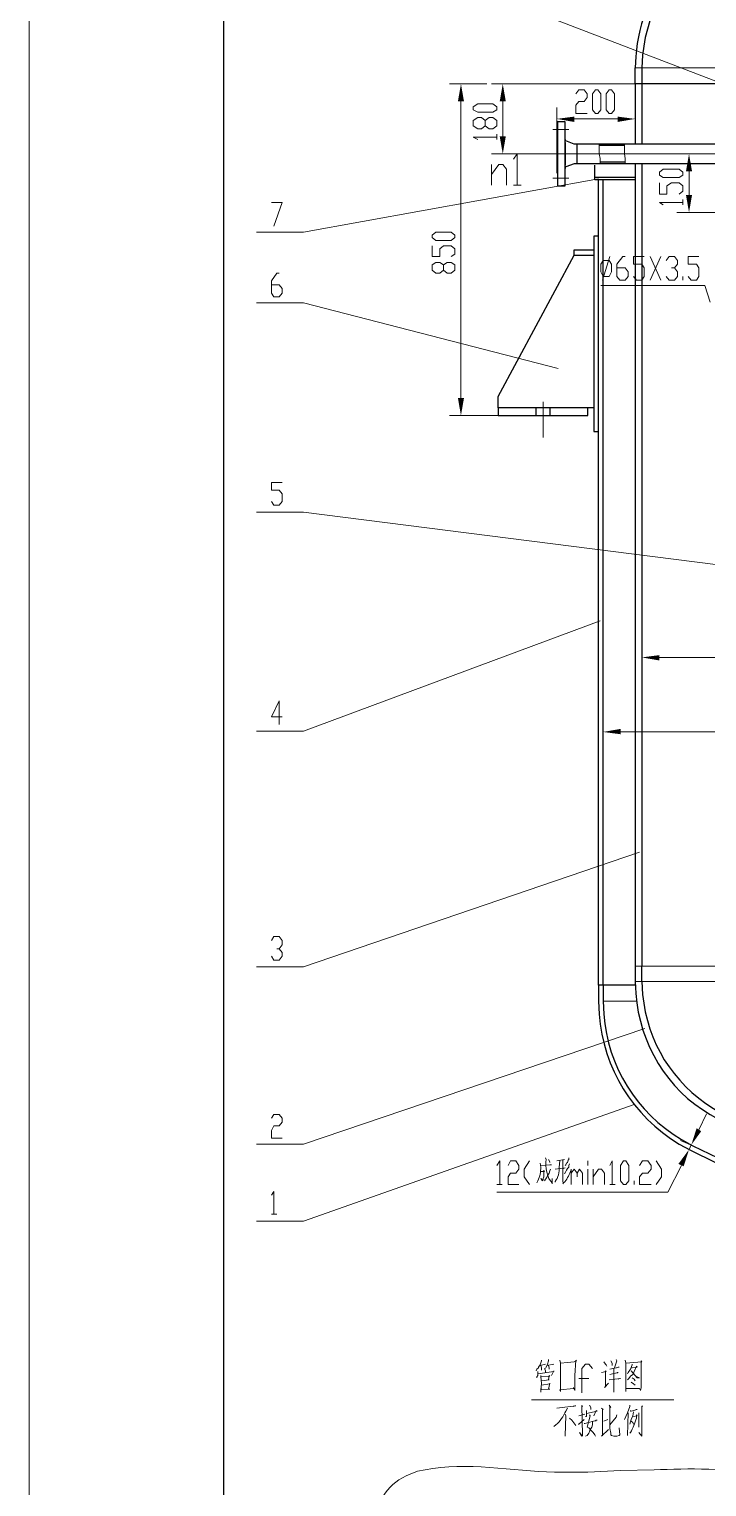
# Model space of a CAD drawing. Header units: millimetres. Extents: x 1435 to 2259, y 1083 to 2249.
# Drawn here: x 1435.3 to 1595.8, y 1638.4 to 1983.4 of the extents above; entities that cross this region are included whole.
import ezdxf

# ---------------------------------------------------------------- set-up
doc = ezdxf.new("R2010")
doc.units = ezdxf.units.MM
doc.layers.add('1', color=7, linetype='Continuous')

msp = doc.modelspace()

# ---------------------------------------------------------------- hatches: boundary and pattern name
h = msp.add_hatch(color=0)
h.dxf.hatch_style = 2
h.paths.add_polyline_path([(1536.87, 1966.28), (1538.31, 1966.28), (1537.59, 1970.42)])
h = msp.add_hatch(color=0)
h.dxf.hatch_style = 2
h.paths.add_polyline_path([(1546.77, 1966.28), (1548.21, 1966.28), (1547.49, 1970.42)])
h = msp.add_hatch(color=0)
h.dxf.hatch_style = 2
h.paths.add_polyline_path([(1564.41, 1962.68), (1564.41, 1961.42), (1560.27, 1962.14)])
h = msp.add_hatch(color=0)
h.dxf.hatch_style = 2
h.paths.add_polyline_path([(1574.67, 1962.68), (1574.67, 1961.42), (1578.81, 1962.14)])
h = msp.add_hatch(color=0)
h.dxf.hatch_style = 2
h.paths.add_polyline_path([(1546.77, 1958), (1548.21, 1958), (1547.49, 1953.86)])
h = msp.add_hatch(color=0)
h.dxf.hatch_style = 2
h.paths.add_polyline_path([(1590.87, 1949.72), (1592.31, 1949.72), (1591.59, 1953.86)])
h = msp.add_hatch(color=0)
h.dxf.hatch_style = 2
h.paths.add_polyline_path([(1590.87, 1944.14), (1592.31, 1944.14), (1591.59, 1940)])
h = msp.add_hatch(color=0)
h.dxf.hatch_style = 2
h.paths.add_polyline_path([(1536.87, 1896.08), (1538.31, 1896.08), (1537.59, 1891.94)])
h = msp.add_hatch(color=0)
h.dxf.hatch_style = 2
h.paths.add_polyline_path([(1584.57, 1835.24), (1584.57, 1833.98), (1580.43, 1834.7)])
h = msp.add_hatch(color=0)
h.dxf.hatch_style = 2
h.paths.add_polyline_path([(1575.39, 1817.78), (1575.39, 1816.52), (1571.25, 1817.06)])
h = msp.add_hatch(color=0)
h.dxf.hatch_style = 2
h.paths.add_polyline_path([(1593.39, 1723.28), (1594.47, 1722.56), (1592.13, 1719.32)])
h = msp.add_hatch(color=0)
h.dxf.hatch_style = 2
h.paths.add_polyline_path([(1589.07, 1714.82), (1590.33, 1714.28), (1591.59, 1718.24)])

# ---------------------------------------------------------------- linework, layer by layer
at = {"layer": '1', "color": 0, "lineweight": 9}
for points in [[(2259.21, 1082.84), (1435.35, 1082.84), (1435.35, 2249.06), (2259.21, 2249.06), (2259.21, 1082.84)], [(1674.75, 1941.62), (1500.33, 2008.58)], [(1578.81, 1974.2), (1672.95, 1974.2)], [(1543.71, 1970.42), (1534.89, 1970.42)], [(1578.81, 1970.42), (1544.79, 1970.42)], [(1564.77, 1968.08), (1565.49, 1968.98), (1566.75, 1968.98), (1567.47, 1968.08), (1567.47, 1967.18), (1566.75, 1966.28), (1565.49, 1966.28), (1564.77, 1965.38), (1564.77, 1963.4), (1567.47, 1963.4)], [(1569.45, 1963.4), (1568.73, 1964.3), (1568.73, 1968.08), (1569.45, 1968.98), (1569.99, 1968.98), (1570.71, 1968.08), (1570.71, 1964.3), (1569.99, 1963.4), (1569.45, 1963.4)], [(1572.69, 1963.4), (1571.97, 1964.3), (1571.97, 1968.08), (1572.69, 1968.98), (1573.23, 1968.98), (1573.95, 1968.08), (1573.95, 1964.3), (1573.23, 1963.4), (1572.69, 1963.4)], [(1537.59, 1966.28), (1537.59, 1896.08)], [(1546.05, 1964.3), (1545.15, 1963.76), (1541.55, 1963.76), (1540.47, 1964.3), (1540.47, 1965.02), (1541.55, 1965.74), (1545.15, 1965.74), (1546.05, 1965.02), (1546.05, 1964.3)], [(1547.49, 1966.28), (1547.49, 1958)], [(1560.27, 1958.36), (1560.27, 1964.84)], [(1578.81, 1960.52), (1578.81, 1964.84)], [(1546.05, 1960.52), (1545.15, 1959.8), (1544.25, 1959.8), (1543.35, 1960.52), (1543.35, 1961.78), (1542.45, 1962.5), (1541.55, 1962.5), (1540.47, 1961.78), (1540.47, 1960.52), (1541.55, 1959.8), (1542.45, 1959.8), (1543.35, 1960.52)], [(1543.35, 1961.78), (1544.25, 1962.5), (1545.15, 1962.5), (1546.05, 1961.78), (1546.05, 1960.52)], [(1563.15, 1959.62), (1559.37, 1959.62)], [(1564.41, 1962.14), (1574.67, 1962.14)], [(1541.55, 1957.28), (1540.47, 1957.82), (1546.05, 1957.82)], [(1546.05, 1957.28), (1546.05, 1958.54)], [(1570.35, 1956.2), (1570.35, 1954.94), (1570.35, 1953.86)], [(1576.29, 1956.2), (1576.29, 1954.94), (1576.29, 1953.86)], [(1557.75, 1953.86), (1544.79, 1953.86)], [(1550.01, 1952.6), (1550.91, 1953.86), (1550.91, 1946.48)], [(1598.97, 1953.86), (1557.75, 1953.86)], [(1570.53, 1951.52), (1570.53, 1952.78), (1570.35, 1953.86)], [(1576.47, 1951.52), (1576.47, 1952.78), (1576.29, 1953.86)], [(1598.97, 1953.86), (1588.71, 1953.86)], [(1544.79, 1946.48), (1544.79, 1951.34)], [(1544.79, 1949), (1546.59, 1951.34), (1547.49, 1951.34), (1548.39, 1950.26), (1548.39, 1946.48)], [(1590.15, 1948.82), (1589.25, 1948.28), (1585.47, 1948.28), (1584.57, 1948.82), (1584.57, 1949.54), (1585.47, 1950.26), (1589.25, 1950.26), (1590.15, 1949.54), (1590.15, 1948.82)], [(1591.59, 1949.72), (1591.59, 1944.14)], [(1570.17, 1947.92), (1500.33, 1935.32)], [(1550.01, 1946.48), (1551.81, 1946.48)], [(1563.15, 1948.1), (1559.37, 1948.1)], [(1589.25, 1944.32), (1590.15, 1945.04), (1590.15, 1946.3), (1589.25, 1947.02), (1587.45, 1947.02), (1586.37, 1946.3), (1586.37, 1944.32), (1584.57, 1944.32), (1584.57, 1947.02)], [(1492.77, 1942.34), (1495.29, 1942.34), (1493.31, 1936.76)], [(1585.47, 1941.8), (1584.57, 1942.34), (1590.15, 1942.34)], [(1590.15, 1941.8), (1590.15, 1943.06)], [(1598.97, 1940), (1588.71, 1940)], [(1500.33, 1935.32), (1489.17, 1935.32)], [(1536.15, 1934.06), (1535.25, 1933.34), (1531.65, 1933.34), (1530.75, 1934.06), (1530.75, 1934.6), (1531.65, 1935.32), (1535.25, 1935.32), (1536.15, 1934.6), (1536.15, 1934.06)], [(1535.25, 1929.56), (1536.15, 1930.1), (1536.15, 1931.36), (1535.25, 1932.08), (1533.45, 1932.08), (1532.55, 1931.36), (1532.55, 1929.56), (1530.75, 1929.56), (1530.75, 1932.08)], [(1571.25, 1924.88), (1570.71, 1925.96), (1570.71, 1927.76), (1571.25, 1928.66), (1572.69, 1928.66), (1573.23, 1927.76), (1573.23, 1925.96), (1572.69, 1924.88), (1571.25, 1924.88)], [(1571.07, 1923.98), (1572.87, 1929.56)], [(1574.49, 1926.86), (1576.47, 1926.86), (1577.19, 1925.96), (1577.19, 1924.88), (1576.47, 1923.98), (1575.21, 1923.98), (1574.49, 1924.88), (1574.49, 1927.76), (1575.93, 1929.56), (1576.47, 1929.56)], [(1578.45, 1924.88), (1579.17, 1923.98), (1580.43, 1923.98), (1580.97, 1924.88), (1580.97, 1926.86), (1580.43, 1927.76), (1578.45, 1927.76), (1578.45, 1929.56), (1580.97, 1929.56)], [(1582.41, 1923.98), (1584.93, 1929.56)], [(1582.41, 1929.56), (1584.93, 1923.98)], [(1586.19, 1928.66), (1586.91, 1929.56), (1588.17, 1929.56), (1588.89, 1928.66), (1588.89, 1927.76), (1588.17, 1926.86), (1587.45, 1926.86)], [(1591.41, 1924.88), (1592.13, 1923.98), (1593.39, 1923.98), (1593.93, 1924.88), (1593.93, 1926.86), (1593.39, 1927.76), (1591.41, 1927.76), (1591.41, 1929.56), (1593.93, 1929.56)], [(1492.77, 1922.9), (1494.57, 1922.9), (1495.29, 1922), (1495.29, 1920.92), (1494.57, 1920.02), (1493.31, 1920.02), (1492.77, 1920.92), (1492.77, 1923.8), (1494.03, 1925.6), (1494.57, 1925.6)], [(1536.15, 1926.32), (1535.25, 1925.6), (1534.35, 1925.6), (1533.45, 1926.32), (1533.45, 1927.58), (1532.55, 1928.12), (1531.65, 1928.12), (1530.75, 1927.58), (1530.75, 1926.32), (1531.65, 1925.6), (1532.55, 1925.6), (1533.45, 1926.32)], [(1533.45, 1927.58), (1534.35, 1928.12), (1535.25, 1928.12), (1536.15, 1927.58), (1536.15, 1926.32)], [(1588.17, 1926.86), (1588.89, 1925.96), (1588.89, 1924.88), (1588.17, 1923.98), (1586.91, 1923.98), (1586.19, 1924.88)], [(1570.71, 1922.72), (1595.37, 1922.72), (1596.63, 1918.76)], [(1590.15, 1923.98), (1590.15, 1924.88)], [(1500.33, 1918.58), (1489.17, 1918.58)], [(1560.63, 1903.1), (1500.33, 1918.58)], [(1557.03, 1895.18), (1557.03, 1886.72)], [(1546.41, 1891.94), (1534.89, 1891.94)], [(1492.77, 1871.6), (1493.31, 1870.7), (1494.57, 1870.7), (1495.29, 1871.6), (1495.29, 1873.4), (1494.57, 1874.3), (1492.77, 1874.3), (1492.77, 1876.1), (1495.29, 1876.1)], [(1500.33, 1869.08), (1489.17, 1869.08)], [(1597.89, 1856.66), (1500.33, 1869.08)], [(1489.17, 1817.24), (1500.33, 1817.24), (1570.53, 1843.34)], [(1580.43, 1845.32), (1580.43, 1831.82)], [(1584.57, 1834.7), (1779.87, 1834.7)], [(1571.25, 1827.86), (1571.25, 1814.36)], [(1495.29, 1820.66), (1492.77, 1820.66), (1494.57, 1824.44), (1494.57, 1818.86)], [(1575.39, 1817.06), (1789.05, 1817.06)], [(1489.17, 1761.44), (1500.33, 1761.44), (1579.89, 1788.62)], [(1492.77, 1767.74), (1493.31, 1768.64), (1494.57, 1768.64), (1495.29, 1767.74), (1495.29, 1766.66), (1494.57, 1765.76), (1494.03, 1765.76)], [(1494.57, 1765.76), (1495.29, 1764.86), (1495.29, 1763.96), (1494.57, 1763.06), (1493.31, 1763.06), (1492.77, 1763.96)], [(1578.81, 1761.62), (1637.85, 1761.62)], [(1672.95, 1758.02), (1578.81, 1758.02)], [(1579.17, 1753.34), (1571.25, 1753.34)], [(1581.15, 1746.86), (1500.33, 1719.5), (1489.17, 1719.5)], [(1578.63, 1728.86), (1500.33, 1701.32), (1489.17, 1701.32)], [(1492.77, 1725.62), (1493.31, 1726.52), (1494.57, 1726.52), (1495.29, 1725.62), (1495.29, 1724.72), (1494.57, 1723.82), (1493.31, 1723.82), (1492.77, 1722.74), (1492.77, 1720.94), (1495.29, 1720.94)], [(1593.93, 1722.92), (1595.73, 1726.7)], [(1591.95, 1718.06), (1589.07, 1719.5)], [(1592.49, 1719.14), (1589.61, 1720.4)], [(1592.13, 1719.32), (1591.59, 1718.24)], [(1546.05, 1714.46), (1546.77, 1715.54), (1546.77, 1709.96)], [(1548.75, 1714.46), (1549.29, 1715.54), (1550.55, 1715.54), (1551.27, 1714.46), (1551.27, 1713.56), (1550.55, 1712.66), (1549.29, 1712.66), (1548.75, 1711.76), (1548.75, 1709.96), (1551.27, 1709.96)], [(1553.79, 1715.54), (1552.53, 1713.56), (1552.53, 1711.76), (1553.79, 1709.96)], [(1556.49, 1714.46), (1559.01, 1714.64), (1558.83, 1714.64), (1558.65, 1714.64), (1558.83, 1714.64)], [(1558.29, 1715.9), (1558.65, 1715.36), (1558.65, 1715.18)], [(1560.27, 1715.54), (1562.07, 1715.9), (1562.07, 1715.9), (1561.71, 1715.72)], [(1561.71, 1715.72), (1561.71, 1710.5), (1561.71, 1710.86), (1561.71, 1711.22)], [(1563.33, 1714.82), (1563.15, 1714.46), (1563.15, 1714.1), (1562.79, 1713.74), (1562.61, 1713.38), (1562.43, 1713.02), (1562.07, 1712.48)], [(1563.15, 1716.26), (1563.15, 1715.9), (1562.97, 1715.72), (1562.79, 1715.18), (1562.61, 1715), (1562.43, 1714.64), (1562.25, 1714.46)], [(1567.65, 1714.46), (1567.65, 1715.54)], [(1572.87, 1714.46), (1573.41, 1715.54), (1573.41, 1709.96)], [(1576.11, 1709.96), (1575.39, 1710.86), (1575.39, 1714.46), (1576.11, 1715.54), (1576.65, 1715.54), (1577.37, 1714.46), (1577.37, 1710.86), (1576.65, 1709.96), (1576.11, 1709.96)], [(1579.89, 1714.46), (1580.61, 1715.54), (1581.87, 1715.54), (1582.59, 1714.46), (1582.59, 1713.56), (1581.87, 1712.66), (1580.61, 1712.66), (1579.89, 1711.76), (1579.89, 1709.96), (1582.59, 1709.96)], [(1583.85, 1715.54), (1585.11, 1713.56), (1585.11, 1711.76), (1583.85, 1709.96)], [(1589.79, 1714.46), (1586.55, 1708.16), (1546.05, 1708.16)], [(1556.49, 1713.02), (1556.67, 1713.02), (1557.39, 1713.02), (1557.21, 1713.38), (1557.21, 1713.2), (1557.21, 1711.76), (1557.03, 1711.4), (1557.03, 1711.04), (1556.85, 1710.86), (1556.49, 1711.4), (1556.85, 1711.04)], [(1558.83, 1713.56), (1558.65, 1713.2), (1558.47, 1712.66), (1558.11, 1712.12), (1557.93, 1711.58), (1557.57, 1711.22), (1557.39, 1710.86)], [(1559.91, 1713.56), (1562.25, 1713.92), (1562.25, 1713.92), (1561.89, 1713.74)], [(1563.69, 1709.96), (1563.69, 1713.56)], [(1563.69, 1712.66), (1564.41, 1713.56), (1565.13, 1712.66), (1565.13, 1711.76)], [(1565.13, 1712.66), (1565.67, 1713.56), (1566.39, 1712.66), (1566.39, 1709.96)], [(1567.65, 1709.96), (1567.65, 1713.56)], [(1568.91, 1709.96), (1568.91, 1713.56)], [(1568.91, 1711.76), (1570.17, 1713.56), (1570.89, 1713.56), (1571.61, 1712.66), (1571.61, 1709.96)], [(1492.77, 1707.44), (1493.31, 1708.34), (1493.31, 1702.94)], [(1546.05, 1709.96), (1547.31, 1709.96)], [(1572.87, 1709.96), (1574.13, 1709.96)], [(1578.63, 1709.96), (1578.63, 1710.86)], [(1492.77, 1702.94), (1494.03, 1702.94)], [(1556.67, 1668.38), (1556.67, 1668.2), (1556.31, 1667.3), (1555.95, 1666.76), (1555.95, 1666.58), (1555.59, 1666.22), (1555.41, 1665.86)], [(1556.31, 1667.12), (1557.57, 1667.48)], [(1556.49, 1667.12), (1556.67, 1666.58), (1556.67, 1666.04)], [(1557.39, 1666.4), (1557.57, 1665.86), (1557.57, 1665.5)], [(1558.29, 1668.56), (1558.29, 1668.2), (1558.11, 1667.48), (1557.75, 1666.76), (1557.57, 1666.4)], [(1557.93, 1667.12), (1559.55, 1667.48)], [(1558.29, 1667.12), (1558.47, 1666.58), (1558.47, 1666.22)], [(1560.99, 1668.38), (1561.17, 1667.66), (1561.17, 1661), (1560.99, 1661.36), (1564.23, 1661.72), (1564.23, 1661.9), (1564.59, 1661.18), (1564.59, 1662.08), (1564.59, 1663.34), (1564.59, 1664.78), (1564.77, 1668.38), (1564.95, 1668.2), (1564.41, 1668.02), (1562.79, 1667.84), (1562.79, 1667.84), (1561.17, 1667.66)], [(1568.73, 1666.4), (1567.83, 1667.48), (1567.11, 1667.48), (1566.21, 1666.4), (1566.21, 1660.64)], [(1571.43, 1668.02), (1571.79, 1667.48), (1571.97, 1667.3), (1572.15, 1666.94)], [(1572.87, 1666.22), (1575.03, 1666.76), (1574.85, 1666.76), (1574.49, 1666.58)], [(1573.05, 1668.2), (1573.41, 1667.66), (1573.41, 1667.3), (1573.41, 1667.12), (1573.41, 1667.48)], [(1573.77, 1666.4), (1573.77, 1660.82), (1573.77, 1661.36), (1573.77, 1661.72)], [(1574.31, 1668.56), (1574.49, 1668.2), (1573.95, 1666.58)], [(1576.47, 1668.38), (1576.65, 1667.66), (1576.65, 1661), (1576.65, 1661.72), (1579.89, 1661.72), (1579.71, 1661.72), (1579.17, 1661.72)], [(1576.65, 1667.66), (1580.43, 1668.02), (1580.25, 1668.2), (1580.25, 1667.66), (1580.25, 1661.9), (1580.07, 1661.18), (1579.89, 1661.72)], [(1578.09, 1667.48), (1578.09, 1667.3), (1577.73, 1666.22), (1577.19, 1665.5), (1577.01, 1665.14)], [(1577.91, 1666.58), (1578.09, 1666.58), (1579.35, 1666.76), (1579.17, 1666.94), (1578.63, 1665.68), (1578.27, 1664.96), (1577.73, 1664.6), (1577.37, 1664.06), (1577.01, 1663.7)], [(1555.77, 1665.68), (1555.77, 1665.32), (1555.77, 1664.96), (1555.77, 1664.78), (1555.59, 1664.42), (1555.59, 1664.24)], [(1555.77, 1665.14), (1559.55, 1665.68), (1559.55, 1665.86), (1559.01, 1664.78)], [(1556.49, 1664.78), (1556.49, 1664.42), (1556.67, 1662.98), (1556.49, 1660.82), (1556.49, 1661.18), (1556.49, 1661.72)], [(1556.67, 1662.44), (1558.65, 1662.8), (1558.65, 1662.98), (1558.29, 1661.54), (1558.65, 1661.54), (1556.49, 1661.36)], [(1556.67, 1664.42), (1558.65, 1664.6), (1558.47, 1664.78), (1558.29, 1663.7), (1558.47, 1663.7), (1556.67, 1663.52)], [(1565.49, 1664.06), (1567.83, 1664.06)], [(1570.89, 1665.5), (1571.97, 1665.68), (1571.79, 1665.86), (1571.79, 1662.08), (1571.61, 1661.9), (1572.51, 1662.98)], [(1572.69, 1663.7), (1575.39, 1664.06), (1575.21, 1664.06), (1574.85, 1663.88)], [(1572.87, 1664.96), (1574.85, 1665.5), (1574.67, 1665.5), (1574.49, 1665.32)], [(1577.91, 1665.86), (1577.91, 1665.86), (1579.35, 1664.24), (1579.89, 1664.24), (1579.35, 1664.42), (1579.17, 1664.42)], [(1577.91, 1663.16), (1578.45, 1662.8), (1578.81, 1662.44)], [(1578.09, 1664.24), (1578.63, 1663.88), (1578.81, 1663.52)], [(1554.33, 1659.02), (1587.99, 1659.02)], [(1560.27, 1657.04), (1564.77, 1657.58), (1564.59, 1657.58), (1564.23, 1657.4)], [(1566.21, 1657.76), (1566.39, 1657.4), (1566.21, 1657.58), (1566.39, 1650.74), (1566.39, 1650.56), (1566.21, 1650.38), (1565.67, 1651.28), (1566.21, 1650.56)], [(1567.29, 1656.5), (1567.29, 1655.78), (1567.29, 1655.42), (1567.29, 1655.06), (1567.11, 1655.06)], [(1567.29, 1655.78), (1569.81, 1656.32), (1569.63, 1656.5), (1569.09, 1655.24)], [(1568.01, 1657.76), (1568.37, 1657.22), (1568.37, 1657.04), (1568.37, 1656.68)], [(1570.89, 1657.04), (1571.25, 1656.68), (1571.07, 1656.68), (1571.07, 1650.56), (1570.89, 1650.38), (1572.51, 1652)], [(1572.69, 1657.76), (1573.05, 1657.22), (1572.87, 1657.4), (1572.87, 1652.18), (1573.05, 1651.1), (1573.05, 1650.74), (1573.23, 1650.56), (1573.77, 1650.38), (1574.49, 1650.38), (1575.03, 1650.56), (1575.21, 1650.74), (1575.03, 1652.36)], [(1577.55, 1657.76), (1577.55, 1657.4), (1577.01, 1655.96), (1576.65, 1655.06), (1576.29, 1654.34)], [(1577.19, 1655.96), (1577.01, 1650.56), (1577.01, 1650.92), (1577.01, 1650.92), (1577.01, 1651.46)], [(1578.45, 1656.14), (1578.45, 1656.14), (1578.27, 1655.24), (1577.91, 1654.34), (1577.73, 1653.8), (1577.55, 1653.26)], [(1577.73, 1656.5), (1577.73, 1656.32), (1577.91, 1656.32), (1579.35, 1656.68), (1579.35, 1656.68), (1578.99, 1656.68)], [(1580.43, 1657.58), (1580.61, 1657.4), (1580.43, 1657.4), (1580.43, 1650.92), (1580.43, 1650.92), (1580.43, 1650.56), (1580.43, 1650.38), (1579.71, 1651.28), (1580.43, 1650.38), (1580.43, 1650.74)], [(1579.71, 1655.96), (1579.71, 1655.78), (1579.71, 1655.78), (1579.71, 1652.54), (1579.71, 1653.26)], [(1562.25, 1655.6), (1562.43, 1655.24), (1562.25, 1650.56), (1562.25, 1650.38), (1562.25, 1650.74), (1562.25, 1651.28)], [(1564.77, 1652.9), (1564.59, 1653.26), (1563.87, 1654.16), (1563.33, 1654.7)], [(1565.31, 1653.26), (1565.49, 1653.26), (1566.75, 1654.34)], [(1565.49, 1655.24), (1566.93, 1655.6)], [(1566.75, 1653.44), (1566.93, 1653.44), (1566.93, 1653.44), (1569.81, 1654.16), (1569.63, 1654.16), (1569.45, 1653.98)], [(1568.73, 1653.8), (1568.73, 1653.08), (1568.55, 1652.54), (1568.19, 1652), (1568.01, 1651.46), (1567.83, 1651.1), (1567.47, 1650.56), (1567.11, 1650.38)], [(1571.43, 1653.98), (1572.33, 1654.34)], [(1572.87, 1653.08), (1574.31, 1654.88), (1574.49, 1655.42)], [(1577.91, 1653.98), (1578.27, 1653.62), (1578.45, 1653.26)]]:
    msp.add_lwpolyline(points, dxfattribs=at)
at = {"layer": '1', "color": 0, "lineweight": 25}
for points in [[(2240.67, 1101.2), (1481.43, 1101.2), (1481.43, 2230.7), (2240.67, 2230.7), (2240.67, 1101.2)], [(1578.81, 1970.42), (1578.81, 1974.2)], [(1580.43, 1974.2), (1580.43, 1970.42)], [(1578.81, 1970.42), (1578.81, 1956.2)], [(1785.63, 1970.42), (1578.81, 1970.42)], [(1580.43, 1970.42), (1580.43, 1956.2)], [(1562.25, 1961.42), (1560.45, 1961.42), (1560.45, 1946.3), (1562.25, 1946.3), (1562.25, 1961.42)], [(1560.45, 1958.36), (1560.27, 1958.36), (1560.27, 1949.36), (1560.45, 1949.36)], [(1562.25, 1957.28), (1562.25, 1957.1), (1562.43, 1956.92)], [(1562.25, 1956.56), (1562.25, 1951.16)], [(1565.13, 1951.52), (1565.13, 1956.2), (1564.41, 1956.2), (1562.43, 1956.92)], [(1597.71, 1956.2), (1565.13, 1956.2)], [(1576.29, 1955.84), (1570.35, 1955.84)], [(1565.13, 1951.52), (1564.41, 1951.52), (1562.43, 1950.8), (1562.25, 1950.62), (1562.25, 1950.44)], [(1597.71, 1951.52), (1565.13, 1951.52)], [(1578.81, 1947.74), (1569.27, 1947.74), (1569.27, 1951.16)], [(1576.47, 1951.88), (1570.53, 1951.88)], [(1578.81, 1951.52), (1578.81, 1761.62)], [(1580.43, 1951.52), (1580.43, 1761.62)], [(1578.81, 1948.28), (1569.27, 1948.28)], [(1570.17, 1757.12), (1570.17, 1947.74)], [(1571.25, 1757.12), (1571.25, 1947.74)], [(1569.09, 1934.42), (1569.09, 1888.16), (1570.17, 1888.16)], [(1570.17, 1934.42), (1569.09, 1934.42)], [(1569.09, 1893.74), (1546.41, 1893.74), (1546.41, 1896.44), (1564.41, 1929.92), (1569.09, 1929.92)], [(1564.41, 1929.92), (1564.41, 1931.18), (1569.09, 1931.18)], [(1546.41, 1893.74), (1546.41, 1891.94), (1567.65, 1891.94), (1567.65, 1893.74)], [(1555.41, 1891.94), (1555.41, 1893.74)], [(1558.65, 1893.74), (1558.65, 1891.94)], [(1578.81, 1761.62), (1578.81, 1758.02)], [(1580.43, 1758.02), (1580.43, 1761.62)], [(1570.17, 1757.12), (1570.17, 1753.34)], [(1578.81, 1757.12), (1570.17, 1757.12)], [(1571.25, 1757.12), (1571.25, 1753.34)], [(1592.49, 1719.14), (1598.43, 1716.26), (1604.37, 1713.56), (1610.49, 1711.22), (1616.61, 1708.88), (1622.73, 1706.9), (1629.03, 1705.1), (1635.51, 1703.3), (1641.81, 1702.04), (1648.29, 1700.78), (1654.77, 1699.7), (1655.49, 1699.7), (1656.21, 1699.88), (1656.93, 1700.42), (1657.47, 1700.96)]]:
    msp.add_lwpolyline(points, dxfattribs=at)
for points in [[(1599.87, 2005.7), (1599.87, 2005.7), (1597.35, 2004.08), (1597.35, 2004.08), (1587.63, 1998.32), (1581.69, 1988.42), (1580.61, 1977.26), (1580.61, 1977.26), (1580.43, 1974.2), (1580.43, 1974.2)], [(1590.87, 2001.38), (1590.87, 2001.38), (1588.89, 1999.4), (1588.89, 1999.4), (1583.13, 1993.64), (1579.53, 1985.18), (1578.99, 1976.9), (1578.99, 1976.9), (1578.81, 1974.2), (1578.81, 1974.2)], [(1578.81, 1758.02), (1578.81, 1758.02), (1578.99, 1755.14), (1578.99, 1755.14), (1579.89, 1743.26), (1586.37, 1732.46), (1596.63, 1726.52), (1596.63, 1726.52), (1599.15, 1725.08), (1599.15, 1725.08)], [(1580.43, 1758.02), (1580.43, 1758.02), (1580.61, 1754.96), (1580.61, 1754.96), (1581.69, 1743.62), (1587.63, 1734.08), (1597.35, 1727.96), (1597.35, 1727.96), (1599.87, 1726.52), (1599.87, 1726.52)], [(1570.17, 1753.34), (1570.17, 1753.34), (1570.35, 1750.28), (1570.35, 1750.28), (1571.25, 1737.32), (1578.27, 1726.34), (1589.25, 1719.5), (1589.25, 1719.5), (1591.95, 1718.06), (1591.95, 1718.06)], [(1571.25, 1753.34), (1571.25, 1753.34), (1571.43, 1750.28), (1571.43, 1750.28), (1572.33, 1737.86), (1579.17, 1727.06), (1589.79, 1720.58), (1589.79, 1720.58), (1592.49, 1719.14), (1592.49, 1719.14)], [(1591.95, 1718.06), (1591.95, 1718.06), (1597.89, 1715.18), (1597.89, 1715.18), (1607.61, 1710.68), (1617.87, 1706.9), (1628.31, 1704.02), (1628.31, 1704.02), (1634.61, 1702.4), (1634.61, 1702.4)]]:
    msp.add_open_spline(points, degree=3, knots=[0, 0, 0, 0, 1, 1, 1, 2, 2, 2, 3, 3, 3, 3], dxfattribs=at)
at = {"layer": '1', "color": 0, "lineweight": 9}
for points, knots in [([(1556.31, 1715), (1556.31, 1715), (1556.49, 1714.1), (1556.49, 1714.1), (1556.49, 1713.02), (1556.31, 1711.76), (1555.77, 1710.86), (1555.77, 1710.86), (1555.59, 1710.32), (1555.59, 1710.32)], [0, 0, 0, 0, 1, 1, 1, 2, 2, 2, 3, 3, 3, 3]), ([(1557.57, 1716.26), (1557.57, 1716.26), (1557.75, 1715.9), (1557.75, 1715.9), (1557.57, 1714.28), (1557.93, 1711.4), (1559.19, 1710.32), (1559.19, 1710.32), (1559.19, 1710.14), (1559.19, 1710.14), (1559.19, 1710.14), (1559.19, 1711.4), (1559.19, 1711.4), (1559.19, 1711.4), (1559.19, 1710.32), (1559.19, 1710.32)], [0, 0, 0, 0, 1, 1, 1, 2, 2, 2, 3, 3, 3, 4, 4, 4, 5, 5, 5, 5]), ([(1560.99, 1715.54), (1560.99, 1715.54), (1560.81, 1714.1), (1560.81, 1714.1), (1560.99, 1712.84), (1560.63, 1711.58), (1559.91, 1710.68), (1559.91, 1710.68), (1559.91, 1710.5), (1559.91, 1710.5)], [0, 0, 0, 0, 1, 1, 1, 2, 2, 2, 3, 3, 3, 3]), ([(1563.51, 1713.2), (1563.51, 1713.2), (1563.51, 1713.02), (1563.51, 1713.02), (1563.15, 1712.12), (1562.61, 1711.04), (1561.89, 1710.32), (1561.89, 1710.32), (1561.71, 1710.14), (1561.71, 1710.14)], [0, 0, 0, 0, 1, 1, 1, 2, 2, 2, 3, 3, 3, 3]), ([(1562.79, 1657.04), (1562.79, 1657.04), (1562.43, 1656.32), (1562.43, 1656.32), (1561.89, 1655.24), (1560.99, 1653.8), (1560.09, 1653.08), (1560.09, 1653.08), (1559.55, 1652.72), (1559.55, 1652.72)], [0, 0, 0, 0, 1, 1, 1, 2, 2, 2, 3, 3, 3, 3]), ([(1568.01, 1655.42), (1568.01, 1655.42), (1568.19, 1655.24), (1568.19, 1655.24), (1568.19, 1655.24), (1567.47, 1652.54), (1567.47, 1652.54), (1567.47, 1652.54), (1567.83, 1652.36), (1567.83, 1652.36), (1568.55, 1651.64), (1568.73, 1651.64), (1569.27, 1650.74), (1569.27, 1650.74), (1569.45, 1650.38), (1569.45, 1650.38)], [0, 0, 0, 0, 1, 1, 1, 2, 2, 2, 3, 3, 3, 4, 4, 4, 5, 5, 5, 5]), ([(1578.45, 1655.06), (1578.45, 1655.06), (1579.35, 1655.24), (1579.35, 1655.24), (1579.35, 1655.24), (1579.17, 1655.42), (1579.17, 1655.42), (1579.17, 1655.42), (1579.17, 1654.7), (1579.17, 1654.7), (1578.81, 1653.44), (1578.27, 1652.36), (1577.73, 1651.28), (1577.73, 1651.28), (1577.55, 1651.1), (1577.55, 1651.1)], [0, 0, 0, 0, 1, 1, 1, 2, 2, 2, 3, 3, 3, 4, 4, 4, 5, 5, 5, 5]), ([(1514.37, 1621.58), (1514.37, 1621.58), (1515.27, 1626.08), (1515.27, 1626.08), (1515.27, 1626.08), (1515.81, 1628.06), (1515.81, 1628.06), (1515.81, 1628.06), (1516.53, 1630.22), (1516.53, 1630.22), (1518.15, 1635.26), (1520.31, 1639.4), (1525.53, 1641.38), (1525.53, 1641.38), (1527.33, 1642.1), (1527.33, 1642.1), (1527.33, 1642.1), (1529.13, 1642.46), (1529.13, 1642.46), (1538.85, 1644.44), (1549.83, 1642.1), (1559.73, 1641.92), (1559.73, 1641.92), (1567.65, 1641.92), (1567.65, 1641.92), (1567.65, 1641.92), (1575.39, 1642.28), (1575.39, 1642.28), (1575.39, 1642.28), (1583.31, 1642.46), (1583.31, 1642.46), (1591.41, 1642.64), (1601.13, 1643.18), (1609.05, 1640.84), (1609.05, 1640.84), (1610.85, 1640.12), (1610.85, 1640.12), (1610.85, 1640.12), (1612.65, 1639.22), (1612.65, 1639.22), (1616.25, 1637.42), (1618.05, 1634.18), (1619.13, 1630.4), (1619.13, 1630.4), (1619.49, 1628.24), (1619.49, 1628.24), (1619.49, 1628.24), (1619.85, 1626.08), (1619.85, 1626.08), (1619.85, 1626.08), (1620.57, 1621.76), (1620.57, 1621.76)], [0, 0, 0, 0, 1, 1, 1, 2, 2, 2, 3, 3, 3, 4, 4, 4, 5, 5, 5, 6, 6, 6, 7, 7, 7, 8, 8, 8, 9, 9, 9, 10, 10, 10, 11, 11, 11, 12, 12, 12, 13, 13, 13, 14, 14, 14, 15, 15, 15, 16, 16, 16, 17, 17, 17, 17])]:
    msp.add_open_spline(points, degree=3, knots=knots, dxfattribs=at)

doc.saveas('drawing.dxf')
